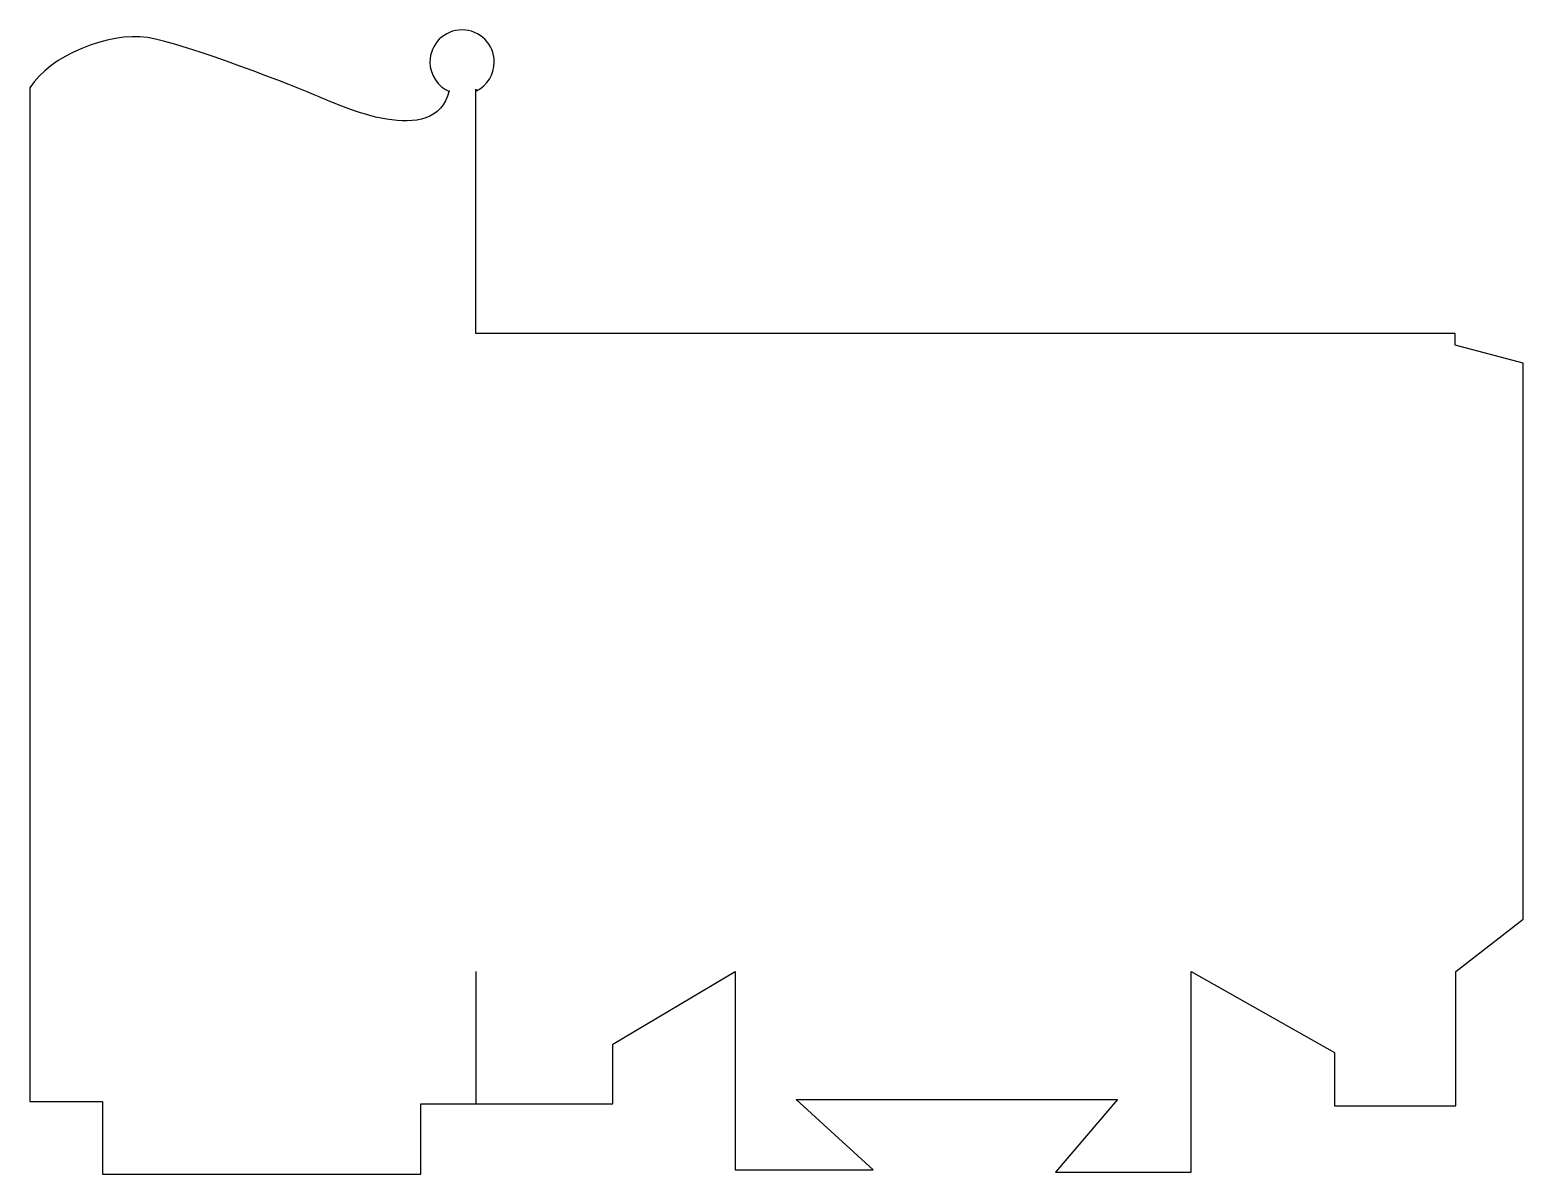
# Model space of a CAD drawing. Header units: centimetres. Extents: x -10 to 10, y -7.6 to 7.6.
import ezdxf

# ---------------------------------------------------------------- set-up
doc = ezdxf.new("R2010")
doc.units = ezdxf.units.CM
doc.header["$MEASUREMENT"] = 0
doc.layers.add('Camada 1', color=7, linetype='Continuous')

msp = doc.modelspace()

# ---------------------------------------------------------------- linework, layer by layer
at = {"layer": 'Camada 1', "lineweight": 25}
msp.add_open_spline([(-4.01184, 6.84248), (-4.01184, 6.84248), (-4.01184, 3.58414), (-4.01184, 3.58414), (-4.01184, 3.58414), (-4.01184, 3.58414), (9.05387, 3.58414), (9.05387, 3.58414), (9.05387, 3.58414), (9.05387, 3.58414), (9.05387, 3.42629), (9.05387, 3.42629), (9.05387, 3.42629), (9.05387, 3.42629), (9.96176, 3.18943), (9.96176, 3.18943), (9.96176, 3.18943), (9.96176, 3.18943), (9.96176, -4.23163), (9.96176, -4.23163), (9.96176, -4.23163), (9.96176, -4.23163), (9.06548, -4.93084), (9.06548, -4.93084), (9.06548, -4.93084), (9.06548, -4.93084), (9.06548, -6.72434), (9.06548, -6.72434), (9.06548, -6.72434), (9.06548, -6.72434), (7.44274, -6.72435), (7.44274, -6.72435), (7.44274, -6.72435), (7.44274, -6.72435), (7.44274, -6.01265), (7.44274, -6.01265), (7.44274, -6.01265), (7.44274, -6.01265), (5.53475, -4.93085), (5.53475, -4.93085), (5.53475, -4.93085), (5.53475, -4.93085), (5.53475, -7.60685), (5.53475, -7.60685), (5.53475, -7.60685), (5.53475, -7.60685), (3.72204, -7.60684), (3.72204, -7.60684), (3.72204, -7.60684), (3.72204, -7.60684), (4.54767, -6.63897), (4.54767, -6.63897), (4.54767, -6.63897), (4.54767, -6.63897), (0.26325, -6.63896), (0.26325, -6.63896), (0.26325, -6.63896), (0.26325, -6.63896), (1.28803, -7.57834), (1.28803, -7.57834), (1.28803, -7.57834), (1.28803, -7.57834), (-0.55238, -7.57834), (-0.55238, -7.57834), (-0.55238, -7.57834), (-0.55238, -7.57834), (-0.55238, -4.93084), (-0.55238, -4.93084), (-0.55238, -4.93084), (-0.55238, -4.93084), (-2.18499, -5.89877), (-2.18499, -5.89877), (-2.18499, -5.89877), (-2.18499, -5.89877), (-2.18499, -6.69591), (-2.18499, -6.69591), (-2.18499, -6.69591), (-2.18499, -6.69591), (-4.00692, -6.6959), (-4.00692, -6.6959), (-4.00692, -6.6959), (-4.00692, -6.6959), (-4.74714, -6.6959), (-4.74714, -6.6959), (-4.74714, -6.6959), (-4.74714, -6.6959), (-4.74714, -7.63528), (-4.74714, -7.63528), (-4.74714, -7.63528), (-4.74714, -7.63528), (-8.99384, -7.63528), (-8.99384, -7.63528), (-8.99384, -7.63528), (-8.99384, -7.63528), (-8.99384, -6.66741), (-8.99384, -6.66741), (-8.99384, -6.66741), (-8.99384, -6.66741), (-9.96176, -6.66741), (-9.96176, -6.66741), (-9.96176, -6.66741), (-9.96176, -6.66741), (-9.96176, -4.90235), (-9.96176, -4.90235), (-9.96176, -4.90235), (-9.96176, -4.90235), (-9.96176, 6.86045), (-9.96176, 6.86045), (-9.96176, 6.86045), (-9.69607, 7.29468), (-8.90658, 7.61049), (-8.39342, 7.53154), (-8.39342, 7.53154), (-7.88026, 7.45259), (-6.38031, 6.86048), (-6.10398, 6.74205), (-6.10398, 6.74205), (-5.82765, 6.62362), (-4.5563, 6.03839), (-4.36715, 6.82098), (-4.36715, 6.82098), (-4.36715, 6.82098), (-4.3622, 6.81069), (-4.3622, 6.81069), (-4.3622, 6.81069), (-4.51624, 6.87583), (-4.62432, 7.02836), (-4.62432, 7.20614), (-4.62432, 7.20614), (-4.62432, 7.44315), (-4.43218, 7.63529), (-4.19517, 7.63529), (-4.19517, 7.63529), (-3.95816, 7.63529), (-3.76602, 7.44315), (-3.76602, 7.20614), (-3.76602, 7.20614), (-3.76602, 7.03879), (-3.8618, 6.89383), (-4.00155, 6.82308), (-4.00155, 6.82308), (-4.00155, 6.82308), (-4.01184, 6.84248), (-4.01184, 6.84248)], degree=3, knots=[0, 0, 0, 0, 0.02702703, 0.02702703, 0.02702703, 0.02702703, 0.05405405, 0.05405405, 0.05405405, 0.05405405, 0.08108108, 0.08108108, 0.08108108, 0.08108108, 0.10810811, 0.10810811, 0.10810811, 0.10810811, 0.13513514, 0.13513514, 0.13513514, 0.13513514, 0.16216216, 0.16216216, 0.16216216, 0.16216216, 0.18918919, 0.18918919, 0.18918919, 0.18918919, 0.21621622, 0.21621622, 0.21621622, 0.21621622, 0.24324324, 0.24324324, 0.24324324, 0.24324324, 0.27027027, 0.27027027, 0.27027027, 0.27027027, 0.2972973, 0.2972973, 0.2972973, 0.2972973, 0.32432432, 0.32432432, 0.32432432, 0.32432432, 0.35135135, 0.35135135, 0.35135135, 0.35135135, 0.37837838, 0.37837838, 0.37837838, 0.37837838, 0.40540541, 0.40540541, 0.40540541, 0.40540541, 0.43243243, 0.43243243, 0.43243243, 0.43243243, 0.45945946, 0.45945946, 0.45945946, 0.45945946, 0.48648649, 0.48648649, 0.48648649, 0.48648649, 0.51351351, 0.51351351, 0.51351351, 0.51351351, 0.54054054, 0.54054054, 0.54054054, 0.54054054, 0.56756757, 0.56756757, 0.56756757, 0.56756757, 0.59459459, 0.59459459, 0.59459459, 0.59459459, 0.62162162, 0.62162162, 0.62162162, 0.62162162, 0.64864865, 0.64864865, 0.64864865, 0.64864865, 0.67567568, 0.67567568, 0.67567568, 0.67567568, 0.7027027, 0.7027027, 0.7027027, 0.7027027, 0.72972973, 0.72972973, 0.72972973, 0.72972973, 0.75675676, 0.75675676, 0.75675676, 0.75675676, 0.78378378, 0.78378378, 0.78378378, 0.78378378, 0.81081081, 0.81081081, 0.81081081, 0.81081081, 0.83783784, 0.83783784, 0.83783784, 0.83783784, 0.86486486, 0.86486486, 0.86486486, 0.86486486, 0.89189189, 0.89189189, 0.89189189, 0.89189189, 0.91891892, 0.91891892, 0.91891892, 0.91891892, 0.94594595, 0.94594595, 0.94594595, 0.94594595, 1, 1, 1, 1], dxfattribs=at)
msp.add_open_spline([(-4.00692, -6.6959), (-4.00692, -6.6959), (-4.00692, -4.93084), (-4.00692, -4.93084)], degree=3, dxfattribs=at)

doc.saveas('drawing.dxf')
